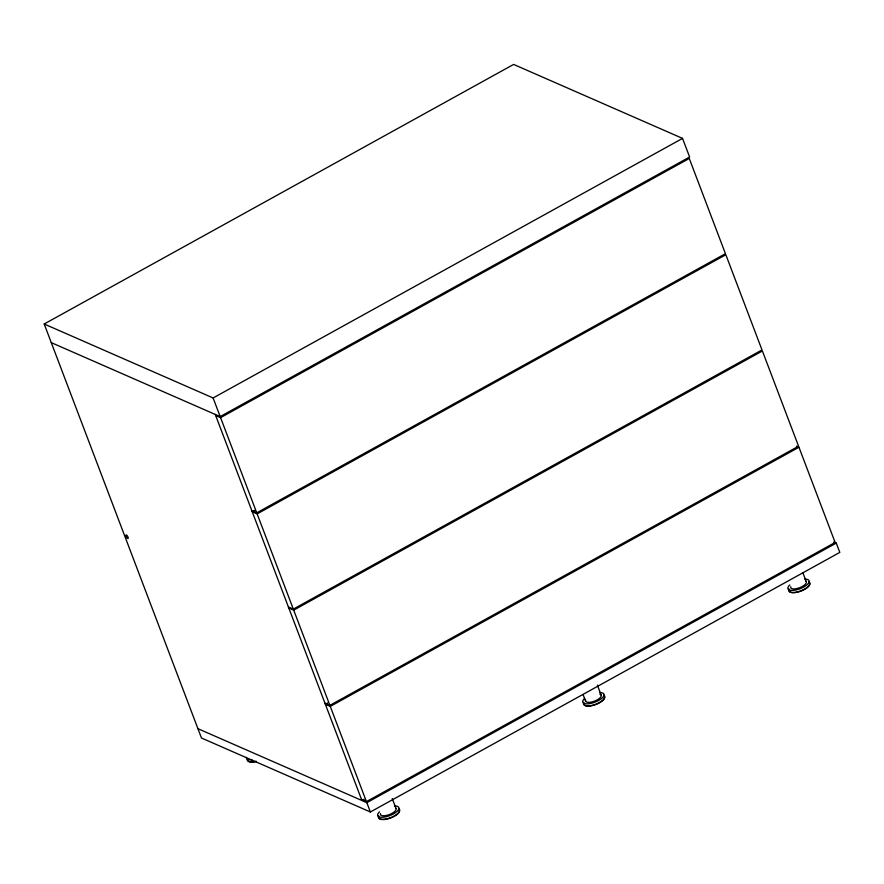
<?xml version="1.0" encoding="UTF-8"?>
<svg xmlns="http://www.w3.org/2000/svg" width="884" height="884" viewBox="0 0 884 884"><rect width="100%" height="100%" fill="white"/><g stroke="black" fill="none" stroke-linecap="round" stroke-linejoin="round"><path stroke-width="1.33" d="M833.745 541.98L836.264 543.085L839.8 552.401L370.374 811.976L201.464 737.996L44.2 323.997L513.626 64.421L682.536 138.39L689.608 157.02L220.182 416.596L51.272 342.627M44.2 323.997L213.11 397.966L682.536 138.39M215.663 415.48L220.58 417.635L689.266 158.468L725.433 253.686L256.747 512.853L251.829 510.698M254.636 510.399L252.227 511.737L257.145 513.891L293.311 609.109L761.997 349.942L725.83 254.725L257.145 513.891M288.792 607.993L293.709 610.148L762.395 350.981L798.561 446.199L329.876 705.366L324.958 703.211M327.765 702.913L325.356 704.25L330.273 706.404L366.44 801.622L835.126 542.456L798.959 447.238L796.495 446.155M330.273 706.404L798.959 447.238M364.131 799.28L361.921 800.506L215.265 414.441M197.928 728.681L366.838 802.661L836.264 543.085M288.394 606.954L293.311 609.109M361.523 799.467L366.44 801.622M802.981 572.965L806.307 581.727M597.374 685.133L601.186 695.155M583.241 694.99L585.617 701.255M392.242 798.561L396.054 808.584M213.11 397.966L220.182 416.596M220.58 417.635L256.747 512.853M293.709 610.148L329.876 705.366M366.838 802.661L370.374 811.976M394.463 805.976A11.348 4.254 -20.8 0 1 397.026 811.435A11.348 4.254 -20.8 0 1 382.087 817.291A11.348 4.254 -20.8 0 1 379.523 811.832M398.96 808.805A11.348 4.254 -20.8 0 1 389.678 817.998A11.348 4.254 -20.8 0 1 378.761 815.755M399.004 809.91A10.752 4.022 -20.8 0 1 391.524 817.656A10.752 4.022 -20.8 0 1 379.247 818.142M395.568 808.031A8.354 3.127 -20.8 0 1 389.17 814.639A8.354 3.127 -20.8 0 1 380.496 813.578M256.084 761.257A11.348 4.254 -20.8 0 1 247.299 758.881M256.382 761.511A10.752 4.022 -20.8 0 1 248.061 760.693M247.929 760.262A10.752 4.022 -20.8 0 1 247.929 759.776M251.907 759.776A11.348 4.254 -20.8 0 1 246.382 757.356M599.595 692.548A11.348 4.254 -20.8 0 1 602.148 698.006A11.348 4.254 -20.8 0 1 587.208 703.863A11.348 4.254 -20.8 0 1 584.655 698.404M603.562 695.089A11.348 4.254 -20.8 0 1 595.396 704.36A11.348 4.254 -20.8 0 1 583.882 702.338M604.137 696.493A10.752 4.022 -20.8 0 1 596.092 704.449A10.752 4.022 -20.8 0 1 584.247 704.283M600.689 694.603A8.354 3.127 -20.8 0 1 594.291 701.211A8.354 3.127 -20.8 0 1 585.617 700.15M599.838 694.227A8.354 3.127 -20.8 0 1 600.302 694.393M804.716 579.119A11.348 4.254 -20.8 0 1 807.28 584.578A11.348 4.254 -20.8 0 1 792.34 590.435A11.348 4.254 -20.8 0 1 789.788 584.976M808.683 581.672A11.348 4.254 -20.8 0 1 800.528 590.932A11.348 4.254 -20.8 0 1 789.014 588.91M809.269 583.064A10.752 4.022 -20.8 0 1 801.224 591.02A10.752 4.022 -20.8 0 1 789.379 590.855M805.821 581.175A8.354 3.127 -20.8 0 1 799.423 587.794A8.354 3.127 -20.8 0 1 790.749 586.722M125.959 535.859A2.088 0.696 61.1 0 0 127.97 538.588A2.088 0.696 61.1 0 0 127.252 535.748A2.088 0.696 61.1 0 0 125.959 535.859"/></g></svg>
